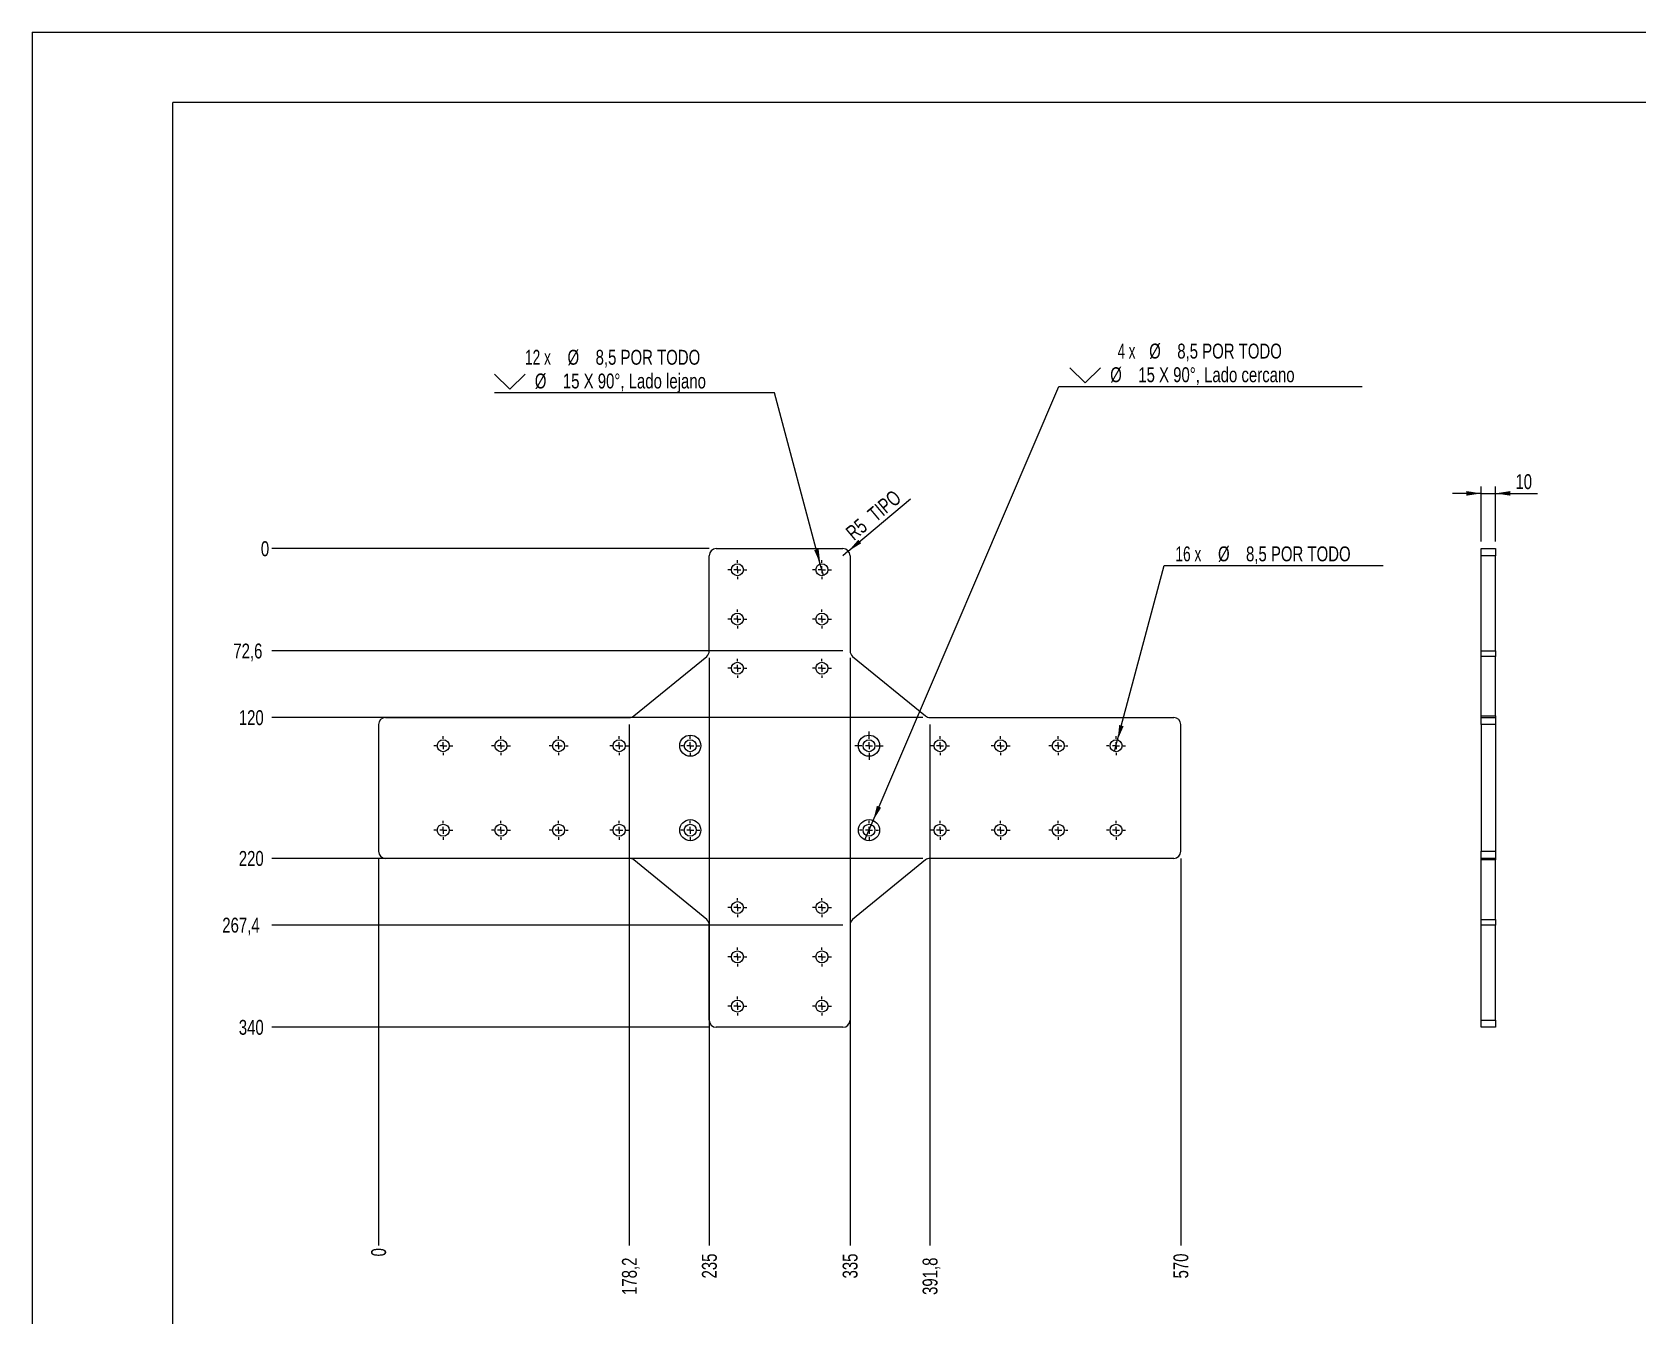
# Model space of a CAD drawing. Extents: x 0 to 2826, y 0 to 813.
# Drawn here: x 0 to 228.2, y 114.6 to 297 of the extents above; entities that cross this region are included whole.
import ezdxf

# ---------------------------------------------------------------- set-up
doc = ezdxf.new("R2010")
doc.units = 0
doc.linetypes.add('SLD-CONTINUA', pattern=[0])
doc.layers.get('0').update_dxf_attribs({"linetype": 'CONTINUOUS'})
doc.layers.add('FORMATO', color=7, linetype='SLD-CONTINUA')
doc.styles.add('SLDTEXTSTYLE1', font='TXT', dxfattribs={"width": 0.75})
doc.styles.add('SLDTEXTSTYLE2', font='TXT', dxfattribs={"width": 0.6875})
doc.styles.add('SLDTEXTSTYLE3', font='TXT', dxfattribs={"width": 0.666667})
doc.dimstyles.new('SLDDIMSTYLE0', dxfattribs={"dimtxt": 2.116667, "dimasz": 2.116667, "dimexe": 0, "dimexo": 0.0625, "dimgap": 0.529167, "dimtad": 0, "dimtih": 1, "dimtoh": 1, "dimdec": 0, "dimlfac": 5, "dimrnd": 1e-09, "dimdsep": 46, "dimtxsty": 'SLDTEXTSTYLE1', "dimblk1": 'NONE', "dimblk2": 'NONE', "dimsah": 1, "dimcen": 0.09, "dimadec": 0, "dimazin": 0, "dimtfac": 1, "dimtdec": 0, "dimtofl": 0, "dimtmove": 0, "dimatfit": 3, "dimldrblk": 'NONE', "dimfxl": 0, "dimtolj": 1, "dimtzin": 12, "dimarcsym": 0})
doc.dimstyles.new('SLDDIMSTYLE1', dxfattribs={"dimtxt": 2.116667, "dimasz": 2.116667, "dimexe": 0, "dimexo": 0.0625, "dimgap": 0.529167, "dimtad": 0, "dimtih": 1, "dimtoh": 1, "dimdec": 1, "dimlfac": 5, "dimrnd": 1e-09, "dimzin": 12, "dimdsep": 46, "dimtxsty": 'SLDTEXTSTYLE1', "dimblk1": 'NONE', "dimblk2": 'NONE', "dimsah": 1, "dimcen": 0.09, "dimadec": 0, "dimazin": 0, "dimtfac": 1, "dimtdec": 1, "dimtofl": 0, "dimtmove": 0, "dimatfit": 3, "dimldrblk": 'NONE', "dimfxl": 0, "dimtolj": 1, "dimtzin": 12, "dimarcsym": 0})
doc.dimstyles.new('SLDDIMSTYLE2', dxfattribs={"dimtxt": 2.116667, "dimasz": 2.116667, "dimexe": 0, "dimexo": 0.0625, "dimgap": 0.529167, "dimtad": 0, "dimtih": 1, "dimtoh": 1, "dimdec": 1, "dimlfac": 5, "dimrnd": 1e-09, "dimzin": 12, "dimdsep": 46, "dimtxsty": 'SLDTEXTSTYLE1', "dimblk1": 'NONE', "dimsah": 1, "dimcen": 0, "dimadec": 0, "dimazin": 0, "dimtfac": 1, "dimtdec": 1, "dimtmove": 0, "dimatfit": 3, "dimldrblk": 'NONE', "dimfxl": 0, "dimtolj": 1, "dimtzin": 12, "dimarcsym": 0})
doc.dimstyles.new('SLDDIMSTYLE3', dxfattribs={"dimtxt": 2.116667, "dimasz": 2.116667, "dimexe": 0, "dimexo": 0.0625, "dimgap": 0.529167, "dimtad": 1, "dimdec": 1, "dimlfac": 5, "dimrnd": 1e-09, "dimzin": 12, "dimdsep": 46, "dimtxsty": 'SLDTEXTSTYLE1', "dimsah": 1, "dimcen": 0, "dimadec": 0, "dimazin": 0, "dimtfac": 1, "dimtdec": 1, "dimtofl": 0, "dimtmove": 0, "dimatfit": 3, "dimfxl": 0, "dimtolj": 1, "dimtzin": 12, "dimarcsym": 0})
doc.dimstyles.new('SLDDIMSTYLE4', dxfattribs={"dimtxt": 2.116667, "dimasz": 2.116667, "dimexe": 0, "dimexo": 0.0625, "dimgap": 0.529167, "dimtad": 1, "dimdec": 1, "dimlfac": 5, "dimrnd": 1e-09, "dimzin": 12, "dimdsep": 46, "dimtxsty": 'SLDTEXTSTYLE1', "dimsah": 1, "dimcen": 0.09, "dimadec": 0, "dimazin": 0, "dimtfac": 1, "dimtdec": 1, "dimtmove": 0, "dimatfit": 0, "dimfxl": 0, "dimtolj": 1, "dimtzin": 12, "dimarcsym": 0})

# ---------------------------------------------------------------- blocks, each defined once
blk = doc.blocks.new('_D')
at = {"layer": 'FORMATO', "color": 7}
blk.add_line((49.22, 179.61), (49.22, 124.61), dxfattribs=at)
at = {"layer": 'FORMATO', "color": 7, "insert": (48.17, 123.05), "char_height": 2.12, "attachment_point": 1, "rotation": 90, "style": 'SLDTEXTSTYLE1'}
blk.add_mtext('0', dxfattribs=at)
blk = doc.blocks.new('_NONE')
blk = doc.blocks.new('_D_1')
at = {"layer": 'FORMATO', "color": 7}
blk.add_line((84.86, 198.61), (84.86, 124.61), dxfattribs=at)
at = {"layer": 'FORMATO', "color": 7, "insert": (83.81, 117.58), "char_height": 2.117, "attachment_point": 1, "rotation": 90, "style": 'SLDTEXTSTYLE1'}
blk.add_mtext('178,2', dxfattribs=at)
blk = doc.blocks.new('_D_2')
at = {"layer": 'FORMATO', "color": 7}
blk.add_line((96.22, 208.09), (96.22, 124.61), dxfattribs=at)
at = {"layer": 'FORMATO', "color": 7, "insert": (95.17, 119.92), "char_height": 2.117, "attachment_point": 1, "rotation": 90, "style": 'SLDTEXTSTYLE1'}
blk.add_mtext('235', dxfattribs=at)
blk = doc.blocks.new('_D_3')
at = {"layer": 'FORMATO', "color": 7}
blk.add_line((116.22, 208.09), (116.22, 124.61), dxfattribs=at)
at = {"layer": 'FORMATO', "color": 7, "insert": (115.17, 119.92), "char_height": 2.117, "attachment_point": 1, "rotation": 90, "style": 'SLDTEXTSTYLE1'}
blk.add_mtext('335', dxfattribs=at)
blk = doc.blocks.new('_D_4')
at = {"layer": 'FORMATO', "color": 7}
blk.add_line((127.57, 198.61), (127.57, 124.61), dxfattribs=at)
at = {"layer": 'FORMATO', "color": 7, "insert": (126.53, 117.58), "char_height": 2.117, "attachment_point": 1, "rotation": 90, "style": 'SLDTEXTSTYLE1'}
blk.add_mtext('391,8', dxfattribs=at)
blk = doc.blocks.new('_D_5')
at = {"layer": 'FORMATO', "color": 7}
blk.add_line((163.22, 179.61), (163.22, 124.61), dxfattribs=at)
at = {"layer": 'FORMATO', "color": 7, "insert": (162.17, 119.92), "char_height": 2.117, "attachment_point": 1, "rotation": 90, "style": 'SLDTEXTSTYLE1'}
blk.add_mtext('570', dxfattribs=at)
blk = doc.blocks.new('_D_6')
at = {"layer": 'FORMATO', "color": 7}
blk.add_line((96.22, 223.61), (34.06, 223.61), dxfattribs=at)
at = {"layer": 'FORMATO', "color": 7, "insert": (32.5, 224.66), "char_height": 2.12, "attachment_point": 1, "style": 'SLDTEXTSTYLE1'}
blk.add_mtext('0', dxfattribs=at)
blk = doc.blocks.new('_D_7')
at = {"layer": 'FORMATO', "color": 7}
blk.add_line((115.22, 209.09), (34.06, 209.09), dxfattribs=at)
at = {"layer": 'FORMATO', "color": 7, "insert": (28.59, 210.13), "char_height": 2.117, "attachment_point": 1, "style": 'SLDTEXTSTYLE1'}
blk.add_mtext('72,6', dxfattribs=at)
blk = doc.blocks.new('_D_8')
at = {"layer": 'FORMATO', "color": 7}
blk.add_line((126.57, 199.61), (34.06, 199.61), dxfattribs=at)
at = {"layer": 'FORMATO', "color": 7, "insert": (29.37, 200.66), "char_height": 2.117, "attachment_point": 1, "style": 'SLDTEXTSTYLE1'}
blk.add_mtext('120', dxfattribs=at)
blk = doc.blocks.new('_D_9')
at = {"layer": 'FORMATO', "color": 7}
blk.add_line((126.57, 179.61), (34.06, 179.61), dxfattribs=at)
at = {"layer": 'FORMATO', "color": 7, "insert": (29.37, 180.66), "char_height": 2.117, "attachment_point": 1, "style": 'SLDTEXTSTYLE1'}
blk.add_mtext('220', dxfattribs=at)
blk = doc.blocks.new('_D_10')
at = {"layer": 'FORMATO', "color": 7}
blk.add_line((115.22, 170.14), (34.06, 170.14), dxfattribs=at)
at = {"layer": 'FORMATO', "color": 7, "insert": (27.02, 171.18), "char_height": 2.117, "attachment_point": 1, "style": 'SLDTEXTSTYLE1'}
blk.add_mtext('267,4', dxfattribs=at)
blk = doc.blocks.new('_D_11')
at = {"layer": 'FORMATO', "color": 7}
blk.add_line((96.22, 155.61), (34.06, 155.61), dxfattribs=at)
at = {"layer": 'FORMATO', "color": 7, "insert": (29.37, 156.66), "char_height": 2.117, "attachment_point": 1, "style": 'SLDTEXTSTYLE1'}
blk.add_mtext('340', dxfattribs=at)
blk = doc.blocks.new('_D_12')
at = {"layer": 'FORMATO'}
for p, q in [((154.24, 196.43), (160.87, 221.2)), ((160.87, 221.2), (192, 221.2)), ((153.8, 194.79), (154.24, 196.43))]:
    blk.add_line(p, q, dxfattribs=at)
blk.add_solid([(154.24, 196.43), (155.1, 198.39), (154.47, 198.56)], dxfattribs=at)
at = {"layer": 'FORMATO', "attachment_point": 1}
for s, insert, char_height, style in [('16 x', (162.46, 223.93), 2.117, 'SLDTEXTSTYLE2'), ('%%c', (168.51, 223.93), 2.117, 'SLDTEXTSTYLE1'), ('8,5 POR TODO', (172.49, 223.93), 2.1167, 'SLDTEXTSTYLE1')]:
    blk.add_mtext(s, dxfattribs=dict(at, insert=insert, char_height=char_height, style=style))
blk = doc.blocks.new('SW_SYMBOL_HOLE_SINK')
at = {"layer": 'FORMATO', "color": 0}
for p, q in [((0, 875), (800, 75)), ((800, 75), (1600, 875))]:
    blk.add_line(p, q, dxfattribs=at)
blk = doc.blocks.new('_D_13')
at = {"layer": 'FORMATO'}
for p, q in [((105.48, 245.77), (65.72, 245.77)), ((112, 221.43), (105.48, 245.77)), ((112.44, 219.79), (112, 221.43))]:
    blk.add_line(p, q, dxfattribs=at)
blk.add_solid([(112, 221.43), (111.76, 223.56), (111.13, 223.39)], dxfattribs=at)
at = {"layer": 'FORMATO', "xscale": 0.0027037109375, "yscale": 0.0027037109375, "zscale": 0.0027037109375}
blk.add_blockref('SW_SYMBOL_HOLE_SINK', (65.72, 246.06), dxfattribs=at)
at = {"layer": 'FORMATO', "attachment_point": 1}
for s, insert, char_height, style in [('12 x', (70.04, 251.86), 2.117, 'SLDTEXTSTYLE2'), ('%%c', (76.08, 251.86), 2.117, 'SLDTEXTSTYLE1'), ('8,5 POR TODO', (80.07, 251.86), 2.1167, 'SLDTEXTSTYLE1'), ('%%c', (71.43, 248.49), 2.117, 'SLDTEXTSTYLE1'), ('15 X 90°, Lado lejano', (75.42, 248.49), 2.1167, 'SLDTEXTSTYLE1')]:
    blk.add_mtext(s, dxfattribs=dict(at, insert=insert, char_height=char_height, style=style))
blk = doc.blocks.new('_D_14')
at = {"layer": 'FORMATO'}
for p, q in [((119.51, 184.99), (145.88, 246.65)), ((145.88, 246.65), (189.01, 246.65)), ((118.33, 182.23), (119.51, 184.99))]:
    blk.add_line(p, q, dxfattribs=at)
blk.add_solid([(119.51, 184.99), (120.64, 186.81), (120.04, 187.07)], dxfattribs=at)
at = {"layer": 'FORMATO', "xscale": 0.0027037109375, "yscale": 0.0027037109375, "zscale": 0.0027037109375}
blk.add_blockref('SW_SYMBOL_HOLE_SINK', (147.47, 246.95), dxfattribs=at)
at = {"layer": 'FORMATO', "attachment_point": 1}
for s, insert, char_height, style in [('4 x', (154.25, 252.74), 2.117, 'SLDTEXTSTYLE3'), ('%%c', (158.73, 252.74), 2.117, 'SLDTEXTSTYLE1'), ('8,5 POR TODO', (162.72, 252.74), 2.1167, 'SLDTEXTSTYLE1'), ('%%c', (153.19, 249.38), 2.117, 'SLDTEXTSTYLE1'), ('15 X 90°, Lado cercano', (157.18, 249.38), 2.1167, 'SLDTEXTSTYLE1')]:
    blk.add_mtext(s, dxfattribs=dict(at, insert=insert, char_height=char_height, style=style))
blk = doc.blocks.new('_D_15')
at = {"layer": 'FORMATO', "color": 7}
for q in [(124.81, 230.69), (115.22, 222.61)]:
    blk.add_line((115.98, 223.26), q, dxfattribs=at)
blk.add_solid([(115.98, 223.26), (117.81, 224.37), (117.39, 224.87)], dxfattribs=at)
at = {"layer": 'FORMATO', "color": 7, "char_height": 2.117, "attachment_point": 1, "rotation": 40.0839, "style": 'SLDTEXTSTYLE1'}
for s, insert in [('TIPO', (118.53, 228.91)), ('R5', (115.41, 226.29))]:
    blk.add_mtext(s, dxfattribs=dict(at, insert=insert))
blk = doc.blocks.new('SW_CENTERMARKSYMBOL_0')
at = {"layer": 'FORMATO', "color": 0}
for p, q in [((-1, 0), (-1.35, 0)), ((0, 0), (-0.5, 0)), ((0, 1), (0, 1.35)), ((0, 0), (0, 0.5)), ((0, 0), (0, -0.5)), ((0, 0), (0.5, 0)), ((1, 0), (1.35, 0)), ((0, -1), (0, -1.35))]:
    blk.add_line(p, q, dxfattribs=at)
blk = doc.blocks.new('SW_CENTERMARKSYMBOL_1')
at = {"layer": 'FORMATO', "color": 0}
for p, q in [((-1, 0), (-1.35, 0)), ((0, 0), (-0.5, 0)), ((0, 1), (0, 1.35)), ((0, 0), (0, 0.5)), ((0, 0), (0, -0.5)), ((0, 0), (0.5, 0)), ((1, 0), (1.35, 0)), ((0, -1), (0, -1.35))]:
    blk.add_line(p, q, dxfattribs=at)
blk = doc.blocks.new('SW_CENTERMARKSYMBOL_2')
at = {"layer": 'FORMATO', "color": 0}
for p, q in [((-1, 0), (-1.35, 0)), ((0, 0), (-0.5, 0)), ((0, 1), (0, 1.35)), ((0, 0), (0, 0.5)), ((0, 0), (0, -0.5)), ((0, 0), (0.5, 0)), ((1, 0), (1.35, 0)), ((0, -1), (0, -1.35))]:
    blk.add_line(p, q, dxfattribs=at)
blk = doc.blocks.new('SW_CENTERMARKSYMBOL_3')
at = {"layer": 'FORMATO', "color": 0}
for p, q in [((-1, 0), (-1.35, 0)), ((0, 0), (-0.5, 0)), ((0, 1), (0, 1.35)), ((0, 0), (0, 0.5)), ((0, 0), (0, -0.5)), ((0, 0), (0.5, 0)), ((1, 0), (1.35, 0)), ((0, -1), (0, -1.35))]:
    blk.add_line(p, q, dxfattribs=at)
blk = doc.blocks.new('SW_CENTERMARKSYMBOL_4')
at = {"layer": 'FORMATO', "color": 0}
for p, q in [((-1, 0), (-1.35, 0)), ((0, 0), (-0.5, 0)), ((0, 1), (0, 1.35)), ((0, 0), (0, 0.5)), ((0, 0), (0, -0.5)), ((0, 0), (0.5, 0)), ((1, 0), (1.35, 0)), ((0, -1), (0, -1.35))]:
    blk.add_line(p, q, dxfattribs=at)
blk = doc.blocks.new('SW_CENTERMARKSYMBOL_5')
at = {"layer": 'FORMATO', "color": 0}
for p, q in [((-1, 0), (-1.35, 0)), ((0, 0), (-0.5, 0)), ((0, 1), (0, 1.35)), ((0, 0), (0, 0.5)), ((0, 0), (0, -0.5)), ((0, 0), (0.5, 0)), ((1, 0), (1.35, 0)), ((0, -1), (0, -1.35))]:
    blk.add_line(p, q, dxfattribs=at)
blk = doc.blocks.new('SW_CENTERMARKSYMBOL_6')
at = {"layer": 'FORMATO', "color": 0}
for p, q in [((-1, 0), (-1.35, 0)), ((0, 0), (-0.5, 0)), ((0, 1), (0, 1.35)), ((0, 0), (0, 0.5)), ((0, 0), (0, -0.5)), ((0, 0), (0.5, 0)), ((1, 0), (1.35, 0)), ((0, -1), (0, -1.35))]:
    blk.add_line(p, q, dxfattribs=at)
blk = doc.blocks.new('SW_CENTERMARKSYMBOL_7')
at = {"layer": 'FORMATO', "color": 0}
for p, q in [((-1, 0), (-1.35, 0)), ((0, 0), (-0.5, 0)), ((0, 1), (0, 1.35)), ((0, 0), (0, 0.5)), ((0, 0), (0, -0.5)), ((0, 0), (0.5, 0)), ((1, 0), (1.35, 0)), ((0, -1), (0, -1.35))]:
    blk.add_line(p, q, dxfattribs=at)
blk = doc.blocks.new('SW_CENTERMARKSYMBOL_8')
at = {"layer": 'FORMATO', "color": 0}
for p, q in [((-1, 0), (-1.35, 0)), ((0, 0), (-0.5, 0)), ((0, 1), (0, 1.35)), ((0, 0), (0, 0.5)), ((0, 0), (0, -0.5)), ((0, 0), (0.5, 0)), ((1, 0), (1.35, 0)), ((0, -1), (0, -1.35))]:
    blk.add_line(p, q, dxfattribs=at)
blk = doc.blocks.new('SW_CENTERMARKSYMBOL_9')
at = {"layer": 'FORMATO', "color": 0}
for p, q in [((-1, 0), (-1.35, 0)), ((0, 0), (-0.5, 0)), ((0, 1), (0, 1.35)), ((0, 0), (0, 0.5)), ((0, 0), (0, -0.5)), ((0, 0), (0.5, 0)), ((1, 0), (1.35, 0)), ((0, -1), (0, -1.35))]:
    blk.add_line(p, q, dxfattribs=at)
blk = doc.blocks.new('SW_CENTERMARKSYMBOL_10')
at = {"layer": 'FORMATO', "color": 0}
for p, q in [((-1, 0), (-1.35, 0)), ((0, 0), (-0.5, 0)), ((0, 1), (0, 1.35)), ((0, 0), (0, 0.5)), ((0, 0), (0, -0.5)), ((0, 0), (0.5, 0)), ((1, 0), (1.35, 0)), ((0, -1), (0, -1.35))]:
    blk.add_line(p, q, dxfattribs=at)
blk = doc.blocks.new('SW_CENTERMARKSYMBOL_11')
at = {"layer": 'FORMATO', "color": 0}
for p, q in [((-1, 0), (-1.35, 0)), ((0, 0), (-0.5, 0)), ((0, 1), (0, 1.35)), ((0, 0), (0, 0.5)), ((0, 0), (0, -0.5)), ((0, 0), (0.5, 0)), ((1, 0), (1.35, 0)), ((0, -1), (0, -1.35))]:
    blk.add_line(p, q, dxfattribs=at)
blk = doc.blocks.new('SW_CENTERMARKSYMBOL_12')
at = {"layer": 'FORMATO', "color": 0}
for p, q in [((-1, 0), (-1.35, 0)), ((0, 0), (-0.5, 0)), ((0, 1), (0, 1.35)), ((0, 0), (0, 0.5)), ((0, 0), (0, -0.5)), ((0, 0), (0.5, 0)), ((1, 0), (1.35, 0)), ((0, -1), (0, -1.35))]:
    blk.add_line(p, q, dxfattribs=at)
blk = doc.blocks.new('SW_CENTERMARKSYMBOL_13')
at = {"layer": 'FORMATO', "color": 0}
for p, q in [((-1, 0), (-1.35, 0)), ((0, 0), (-0.5, 0)), ((0, 1), (0, 1.35)), ((0, 0), (0, 0.5)), ((0, 0), (0, -0.5)), ((0, 0), (0.5, 0)), ((1, 0), (1.35, 0)), ((0, -1), (0, -1.35))]:
    blk.add_line(p, q, dxfattribs=at)
blk = doc.blocks.new('SW_CENTERMARKSYMBOL_14')
at = {"layer": 'FORMATO', "color": 0}
for p, q in [((-1, 0), (-1.35, 0)), ((0, 0), (-0.5, 0)), ((0, 1), (0, 1.35)), ((0, 0), (0, 0.5)), ((0, 0), (0, -0.5)), ((0, 0), (0.5, 0)), ((1, 0), (1.35, 0)), ((0, -1), (0, -1.35))]:
    blk.add_line(p, q, dxfattribs=at)
blk = doc.blocks.new('SW_CENTERMARKSYMBOL_15')
at = {"layer": 'FORMATO', "color": 0}
for p, q in [((-1, 0), (-1.35, 0)), ((0, 0), (-0.5, 0)), ((0, 1), (0, 1.35)), ((0, 0), (0, 0.5)), ((0, 0), (0, -0.5)), ((0, 0), (0.5, 0)), ((1, 0), (1.35, 0)), ((0, -1), (0, -1.35))]:
    blk.add_line(p, q, dxfattribs=at)
blk = doc.blocks.new('SW_CENTERMARKSYMBOL_16')
at = {"layer": 'FORMATO', "color": 0}
for p, q in [((-1, 0), (-1.35, 0)), ((0, 0), (-0.5, 0)), ((0, 1), (0, 1.35)), ((0, 0), (0, 0.5)), ((0, 0), (0, -0.5)), ((0, 0), (0.5, 0)), ((1, 0), (1.35, 0)), ((0, -1), (0, -1.35))]:
    blk.add_line(p, q, dxfattribs=at)
blk = doc.blocks.new('SW_CENTERMARKSYMBOL_17')
at = {"layer": 'FORMATO', "color": 0}
for p, q in [((-1, 0), (-2, 0)), ((0, 0), (-0.5, 0)), ((0, 1), (0, 2)), ((0, 0), (0, 0.5)), ((0, 0), (0, -0.5)), ((0, 0), (0.5, 0)), ((1, 0), (2, 0)), ((0, -1), (0, -2))]:
    blk.add_line(p, q, dxfattribs=at)
blk = doc.blocks.new('SW_CENTERMARKSYMBOL_18')
at = {"layer": 'FORMATO', "color": 0}
for p, q in [((-1, 0), (-1.35, 0)), ((0, 0), (-0.5, 0)), ((0, 1), (0, 1.35)), ((0, 0), (0, 0.5)), ((0, 0), (0, -0.5)), ((0, 0), (0.5, 0)), ((1, 0), (1.35, 0)), ((0, -1), (0, -1.35))]:
    blk.add_line(p, q, dxfattribs=at)
blk = doc.blocks.new('SW_CENTERMARKSYMBOL_19')
at = {"layer": 'FORMATO', "color": 0}
for p, q in [((-1, 0), (-1.35, 0)), ((0, 0), (-0.5, 0)), ((0, 1), (0, 1.35)), ((0, 0), (0, 0.5)), ((0, 0), (0, -0.5)), ((0, 0), (0.5, 0)), ((1, 0), (1.35, 0)), ((0, -1), (0, -1.35))]:
    blk.add_line(p, q, dxfattribs=at)
blk = doc.blocks.new('SW_CENTERMARKSYMBOL_20')
at = {"layer": 'FORMATO', "color": 0}
for p, q in [((-1, 0), (-1.35, 0)), ((0, 0), (-0.5, 0)), ((0, 1), (0, 1.35)), ((0, 0), (0, 0.5)), ((0, 0), (0, -0.5)), ((0, 0), (0.5, 0)), ((1, 0), (1.35, 0)), ((0, -1), (0, -1.35))]:
    blk.add_line(p, q, dxfattribs=at)
blk = doc.blocks.new('SW_CENTERMARKSYMBOL_21')
at = {"layer": 'FORMATO', "color": 0}
for p, q in [((-1, 0), (-1.35, 0)), ((0, 0), (-0.5, 0)), ((0, 1), (0, 1.35)), ((0, 0), (0, 0.5)), ((0, 0), (0, -0.5)), ((0, 0), (0.5, 0)), ((1, 0), (1.35, 0)), ((0, -1), (0, -1.35))]:
    blk.add_line(p, q, dxfattribs=at)
blk = doc.blocks.new('SW_CENTERMARKSYMBOL_22')
at = {"layer": 'FORMATO', "color": 0}
for p, q in [((-1, 0), (-1.35, 0)), ((0, 0), (-0.5, 0)), ((0, 1), (0, 1.35)), ((0, 0), (0, 0.5)), ((0, 0), (0, -0.5)), ((0, 0), (0.5, 0)), ((1, 0), (1.35, 0)), ((0, -1), (0, -1.35))]:
    blk.add_line(p, q, dxfattribs=at)
blk = doc.blocks.new('SW_CENTERMARKSYMBOL_23')
at = {"layer": 'FORMATO', "color": 0}
for p, q in [((-1, 0), (-1.35, 0)), ((0, 0), (-0.5, 0)), ((0, 1), (0, 1.35)), ((0, 0), (0, 0.5)), ((0, 0), (0, -0.5)), ((0, 0), (0.5, 0)), ((1, 0), (1.35, 0)), ((0, -1), (0, -1.35))]:
    blk.add_line(p, q, dxfattribs=at)
blk = doc.blocks.new('SW_CENTERMARKSYMBOL_24')
at = {"layer": 'FORMATO', "color": 0}
for p, q in [((-1, 0), (-1.35, 0)), ((0, 0), (-0.5, 0)), ((0, 1), (0, 1.35)), ((0, 0), (0, 0.5)), ((0, 0), (0, -0.5)), ((0, 0), (0.5, 0)), ((1, 0), (1.35, 0)), ((0, -1), (0, -1.35))]:
    blk.add_line(p, q, dxfattribs=at)
blk = doc.blocks.new('SW_CENTERMARKSYMBOL_25')
at = {"layer": 'FORMATO', "color": 0}
for p, q in [((-1, 0), (-1.35, 0)), ((0, 0), (-0.5, 0)), ((0, 1), (0, 1.35)), ((0, 0), (0, 0.5)), ((0, 0), (0, -0.5)), ((0, 0), (0.5, 0)), ((1, 0), (1.35, 0)), ((0, -1), (0, -1.35))]:
    blk.add_line(p, q, dxfattribs=at)
blk = doc.blocks.new('SW_CENTERMARKSYMBOL_26')
at = {"layer": 'FORMATO', "color": 0}
for p, q in [((-1, 0), (-1.35, 0)), ((0, 0), (-0.5, 0)), ((0, 1), (0, 1.35)), ((0, 0), (0, 0.5)), ((0, 0), (0, -0.5)), ((0, 0), (0.5, 0)), ((1, 0), (1.35, 0)), ((0, -1), (0, -1.35))]:
    blk.add_line(p, q, dxfattribs=at)
blk = doc.blocks.new('SW_CENTERMARKSYMBOL_27')
at = {"layer": 'FORMATO', "color": 0}
for p, q in [((-1, 0), (-1.35, 0)), ((0, 0), (-0.5, 0)), ((0, 1), (0, 1.35)), ((0, 0), (0, 0.5)), ((0, 0), (0, -0.5)), ((0, 0), (0.5, 0)), ((1, 0), (1.35, 0)), ((0, -1), (0, -1.35))]:
    blk.add_line(p, q, dxfattribs=at)
blk = doc.blocks.new('SW_CENTERMARKSYMBOL_28')
at = {"layer": 'FORMATO', "color": 0}
for p, q in [((-1, 0), (-1.35, 0)), ((0, 0), (-0.5, 0)), ((0, 1), (0, 1.35)), ((0, 0), (0, 0.5)), ((0, 0), (0, -0.5)), ((0, 0), (0.5, 0)), ((1, 0), (1.35, 0)), ((0, -1), (0, -1.35))]:
    blk.add_line(p, q, dxfattribs=at)
blk = doc.blocks.new('SW_CENTERMARKSYMBOL_29')
at = {"layer": 'FORMATO', "color": 0}
for p, q in [((-1, 0), (-1.35, 0)), ((0, 0), (-0.5, 0)), ((0, 1), (0, 1.35)), ((0, 0), (0, 0.5)), ((0, 0), (0, -0.5)), ((0, 0), (0.5, 0)), ((1, 0), (1.35, 0)), ((0, -1), (0, -1.35))]:
    blk.add_line(p, q, dxfattribs=at)
blk = doc.blocks.new('SW_CENTERMARKSYMBOL_30')
at = {"layer": 'FORMATO', "color": 0}
for p, q in [((-1, 0), (-1.35, 0)), ((0, 0), (-0.5, 0)), ((0, 1), (0, 1.35)), ((0, 0), (0, 0.5)), ((0, 0), (0, -0.5)), ((0, 0), (0.5, 0)), ((1, 0), (1.35, 0)), ((0, -1), (0, -1.35))]:
    blk.add_line(p, q, dxfattribs=at)
blk = doc.blocks.new('SW_CENTERMARKSYMBOL_31')
at = {"layer": 'FORMATO', "color": 0}
for p, q in [((-1, 0), (-1.35, 0)), ((0, 0), (-0.5, 0)), ((0, 1), (0, 1.35)), ((0, 0), (0, 0.5)), ((0, 0), (0, -0.5)), ((0, 0), (0.5, 0)), ((1, 0), (1.35, 0)), ((0, -1), (0, -1.35))]:
    blk.add_line(p, q, dxfattribs=at)
blk = doc.blocks.new('_D_16')
at = {"layer": 'FORMATO', "color": 7}
for p, q in [((205.92, 231.46), (201.85, 231.46)), ((205.92, 224.61), (205.92, 232.46)), ((205.92, 231.46), (207.92, 231.46)), ((207.92, 224.61), (207.92, 232.46)), ((207.92, 231.46), (213.89, 231.46))]:
    blk.add_line(p, q, dxfattribs=at)
for points in [[(205.92, 231.46), (203.81, 231.79), (203.81, 231.14)], [(207.92, 231.46), (210.04, 231.14), (210.04, 231.79)]]:
    blk.add_solid(points, dxfattribs=at)
at = {"layer": 'FORMATO', "color": 7, "insert": (210.77, 234.19), "char_height": 2.117, "attachment_point": 1, "style": 'SLDTEXTSTYLE1'}
blk.add_mtext('10', dxfattribs=at)

msp = doc.modelspace()

# ---------------------------------------------------------------- linework, layer by layer
at = {"color": 7, "linetype": 'SLD-CONTINUA'}
for p, q in [((0, 297), (420, 297)), ((0, 297), (0, -0.001)), ((410, 287), (20, 287)), ((20, 10), (20, 287)), ((97.217, 223.612), (115.217, 223.612)), ((205.924, 223.612), (207.924, 223.612)), ((205.924, 222.612), (205.924, 223.612)), ((207.924, 223.612), (207.924, 222.612)), ((96.217, 209.086), (96.217, 222.612)), ((116.217, 222.612), (116.217, 209.086)), ((207.924, 222.612), (205.924, 222.612)), ((205.924, 209.086), (205.924, 222.612)), ((207.924, 209.086), (207.924, 222.612)), ((85.494, 199.838), (95.851, 208.312)), ((116.584, 208.312), (126.941, 199.838)), ((205.924, 209.086), (207.924, 209.086)), ((205.924, 208.312), (205.924, 209.086)), ((207.924, 208.312), (205.924, 208.312)), ((205.924, 199.838), (205.924, 208.312)), ((207.924, 209.086), (207.924, 208.312)), ((207.924, 199.838), (207.924, 208.312)), ((49.217, 198.612), (49.217, 180.612)), ((50.217, 199.612), (84.86, 199.612)), ((127.574, 199.612), (162.217, 199.612)), ((163.217, 180.612), (163.217, 198.612)), ((205.924, 199.838), (207.924, 199.838)), ((205.924, 199.612), (205.924, 199.838)), ((205.924, 199.612), (207.924, 199.612)), ((205.924, 198.612), (205.924, 199.612)), ((207.924, 198.612), (205.924, 198.612)), ((205.924, 198.612), (205.924, 180.612)), ((207.924, 199.838), (207.924, 199.612)), ((207.924, 199.612), (207.924, 198.612)), ((207.924, 198.612), (207.924, 180.612)), ((205.924, 180.612), (207.924, 180.612)), ((205.924, 179.612), (205.924, 180.612)), ((207.924, 180.612), (207.924, 179.612)), ((84.86, 179.612), (50.217, 179.612)), ((95.851, 170.912), (85.494, 179.386)), ((126.941, 179.386), (116.584, 170.912)), ((162.217, 179.612), (127.574, 179.612)), ((207.924, 179.612), (205.924, 179.612)), ((205.924, 179.386), (205.924, 179.612)), ((207.924, 179.386), (205.924, 179.386)), ((205.924, 170.912), (205.924, 179.386)), ((207.924, 179.612), (207.924, 179.386)), ((207.924, 170.912), (207.924, 179.386)), ((96.217, 156.612), (96.217, 170.138)), ((116.217, 170.138), (116.217, 156.612)), ((205.924, 170.912), (207.924, 170.912)), ((205.924, 170.138), (205.924, 170.912)), ((207.924, 170.138), (205.924, 170.138)), ((205.924, 156.612), (205.924, 170.138)), ((207.924, 170.912), (207.924, 170.138)), ((207.924, 156.612), (207.924, 170.138)), ((115.217, 155.612), (97.217, 155.612)), ((205.924, 156.612), (207.924, 156.612)), ((205.924, 155.612), (205.924, 156.612)), ((207.924, 155.612), (205.924, 155.612)), ((207.924, 156.612), (207.924, 155.612))]:
    msp.add_line(p, q, dxfattribs=at)
for centre, radius in [((100.217, 220.612), 0.85), ((112.217, 220.612), 0.85), ((100.217, 213.612), 0.85), ((112.217, 213.612), 0.85), ((100.217, 206.612), 0.85), ((112.217, 206.612), 0.85), ((58.417, 195.612), 0.85), ((66.617, 195.612), 0.85), ((74.817, 195.612), 0.85), ((83.417, 195.612), 0.85), ((93.517, 195.612), 1.5), ((93.517, 195.612), 0.85), ((118.917, 195.612), 1.5), ((118.917, 195.612), 0.85), ((129.017, 195.612), 0.85), ((137.617, 195.612), 0.85), ((145.817, 195.612), 0.85), ((154.017, 195.612), 0.85), ((93.517, 183.612), 1.5), ((118.917, 183.612), 1.5), ((58.417, 183.612), 0.85), ((66.617, 183.612), 0.85), ((74.817, 183.612), 0.85), ((83.417, 183.612), 0.85), ((93.517, 183.612), 0.85), ((118.917, 183.612), 0.85), ((129.017, 183.612), 0.85), ((137.617, 183.612), 0.85), ((145.817, 183.612), 0.85), ((154.017, 183.612), 0.85), ((100.217, 172.612), 0.85), ((112.217, 172.612), 0.85), ((100.217, 165.612), 0.85), ((112.217, 165.612), 0.85), ((100.217, 158.612), 0.85), ((112.217, 158.612), 0.85)]:
    msp.add_circle(centre, radius, dxfattribs=at)
for centre, start, end in [((97.217, 222.612), 90, 180), ((115.217, 222.612), 0, 90), ((95.217, 209.086), 309.28941, 0), ((117.217, 209.086), 180, 230.71059), ((50.217, 198.612), 90, 180), ((84.86, 200.612), 270, 309.28941), ((127.574, 200.612), 230.71059, 270), ((162.217, 198.612), 0, 90), ((50.217, 180.612), 180, 270), ((162.217, 180.612), 270, 0), ((84.86, 178.612), 50.71059, 90), ((127.574, 178.612), 90, 129.28941), ((95.217, 170.138), 0, 50.71059), ((117.217, 170.138), 129.28941, 180), ((97.217, 156.612), 180, 270), ((115.217, 156.612), 270, 0)]:
    msp.add_arc(centre, 1, start, end, dxfattribs=at)

# ---------------------------------------------------------------- block references
at = {"layer": 'FORMATO', "color": 7}
for name, p in [('SW_CENTERMARKSYMBOL_0', (100.217, 220.612)), ('SW_CENTERMARKSYMBOL_1', (112.217, 220.612)), ('SW_CENTERMARKSYMBOL_2', (100.217, 213.612)), ('SW_CENTERMARKSYMBOL_3', (112.217, 213.612)), ('SW_CENTERMARKSYMBOL_5', (100.217, 206.612)), ('SW_CENTERMARKSYMBOL_4', (112.217, 206.612)), ('SW_CENTERMARKSYMBOL_6', (58.417, 195.612)), ('SW_CENTERMARKSYMBOL_9', (66.617, 195.612)), ('SW_CENTERMARKSYMBOL_10', (74.817, 195.612)), ('SW_CENTERMARKSYMBOL_13', (83.417, 195.612)), ('SW_CENTERMARKSYMBOL_14', (93.517, 195.612)), ('SW_CENTERMARKSYMBOL_17', (118.917, 195.612)), ('SW_CENTERMARKSYMBOL_18', (129.017, 195.612)), ('SW_CENTERMARKSYMBOL_20', (137.617, 195.612)), ('SW_CENTERMARKSYMBOL_21', (145.817, 195.612)), ('SW_CENTERMARKSYMBOL_22', (154.017, 195.612)), ('SW_CENTERMARKSYMBOL_7', (58.417, 183.612)), ('SW_CENTERMARKSYMBOL_8', (66.617, 183.612)), ('SW_CENTERMARKSYMBOL_11', (74.817, 183.612)), ('SW_CENTERMARKSYMBOL_12', (83.417, 183.612)), ('SW_CENTERMARKSYMBOL_15', (93.517, 183.612)), ('SW_CENTERMARKSYMBOL_16', (118.917, 183.612)), ('SW_CENTERMARKSYMBOL_19', (129.017, 183.612)), ('SW_CENTERMARKSYMBOL_25', (137.617, 183.612)), ('SW_CENTERMARKSYMBOL_24', (145.817, 183.612)), ('SW_CENTERMARKSYMBOL_23', (154.017, 183.612)), ('SW_CENTERMARKSYMBOL_27', (100.217, 172.612)), ('SW_CENTERMARKSYMBOL_26', (112.217, 172.612)), ('SW_CENTERMARKSYMBOL_28', (100.217, 165.612)), ('SW_CENTERMARKSYMBOL_29', (112.217, 165.612)), ('SW_CENTERMARKSYMBOL_30', (100.217, 158.612)), ('SW_CENTERMARKSYMBOL_31', (112.217, 158.612))]:
    msp.add_blockref(name, p, dxfattribs=at)

# ---------------------------------------------------------------- dimensions: what is measured, and where the dimension line sits
at = {"layer": 'FORMATO'}
for p1, p2, text, picture, middle in [((112.437, 219.791), (111.997, 221.433), '12 x <> POR TODO\\P{\\fGDT;w}%%c 15 X 90°, Lado lejano', '_D_13', (84.803, 249.129)), ((118.327, 182.233), (119.507, 184.991), '4 x <> POR TODO\\P{\\fGDT;w}%%c 15 X 90°, Lado cercano', '_D_14', (168.239, 250.016)), ((153.797, 194.791), (154.237, 196.433), '16 x <> POR TODO\\P', '_D_12', (177.229, 222.882))]:
    dim = msp.add_diameter_dim_2p(p1=p1, p2=p2, text=text, dimstyle='SLDDIMSTYLE2', dxfattribs=at)
    dim.commit()
    dim.dimension.update_dxf_attribs({"geometry": picture, "text_midpoint": middle, "dimtype": 163})
at = {"layer": 'FORMATO', "color": 7}
dim = msp.add_radius_dim(center=(115.217, 222.612), mpoint=(115.982, 223.256), text='<> TIPO', dimstyle='SLDDIMSTYLE3', dxfattribs=at)
dim.commit()
dim.dimension.update_dxf_attribs({"geometry": '_D_15', "text_midpoint": (121.116, 227.576), "dimtype": 164})
dim = msp.add_linear_dim(base=(207.924, 231.461), p1=(205.924, 223.612), p2=(207.924, 223.612), dimstyle='SLDDIMSTYLE4', dxfattribs=at)
dim.commit()
dim.dimension.update_dxf_attribs({"geometry": '_D_16', "text_midpoint": (212.33, 231.461), "dimtype": 160})
for feature_location, offset, dtype, origin, dimstyle, picture, middle in [((116.217, 170.138), (-82.157, 0), 0, (97.217, 223.612), 'SLDDIMSTYLE1', '_D_10', (30.542, 170.138)), ((116.217, 209.086), (-82.157, 0), 0, (97.217, 223.612), 'SLDDIMSTYLE1', '_D_7', (31.324, 209.086)), ((127.574, 199.612), (-93.514, 0), 0, (97.217, 223.612), 'SLDDIMSTYLE1', '_D_8', (31.714, 199.612)), ((127.574, 179.612), (-93.514, 0), 0, (97.217, 223.612), 'SLDDIMSTYLE1', '_D_9', (31.714, 179.612)), ((97.217, 155.612), (-63.157, 0), 0, (97.217, 223.612), 'SLDDIMSTYLE1', '_D_11', (31.714, 155.612)), ((97.217346399, 223.611735306), (-63.157442198, 0), 0, (97.217346399, 223.611735306), 'SLDDIMSTYLE0', '_D_6', (33.277913438, 223.611735306)), ((96.217, 209.086), (0, -84.474), 1, (49.217, 180.612), 'SLDDIMSTYLE1', '_D_2', (96.217, 122.266)), ((116.217, 209.086), (0, -84.474), 1, (49.217, 180.612), 'SLDDIMSTYLE1', '_D_3', (116.217, 122.266)), ((84.86, 199.612), (0, -75), 1, (49.217, 180.612), 'SLDDIMSTYLE1', '_D_1', (84.86, 121.094)), ((127.574, 199.612), (0, -75), 1, (49.217, 180.612), 'SLDDIMSTYLE1', '_D_4', (127.574, 121.094)), ((49.217346399, 180.611735306), (0, -56), 1, (49.217346399, 180.611735306), 'SLDDIMSTYLE0', '_D', (49.217346399, 123.829744544)), ((163.217, 180.612), (0, -56), 1, (49.217, 180.612), 'SLDDIMSTYLE1', '_D_5', (163.217, 122.266))]:
    dim = msp.add_ordinate_dim(feature_location=feature_location, offset=offset, dtype=dtype, origin=origin, dimstyle=dimstyle, dxfattribs=at)
    dim.commit()
    dim.dimension.update_dxf_attribs({"geometry": picture, "text_midpoint": middle})

doc.saveas('drawing.dxf')
